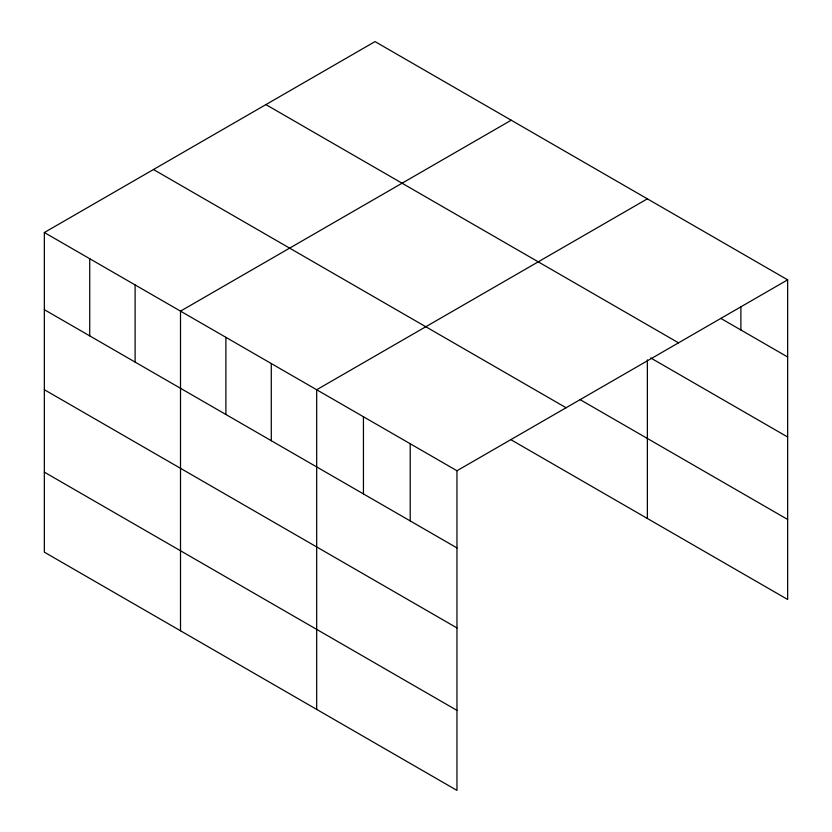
<?xml version="1.0" encoding="UTF-8"?>
<svg xmlns="http://www.w3.org/2000/svg" width="832" height="832" viewBox="0 0 832 832"><rect width="100%" height="100%" fill="white"/><g stroke="black" fill="none" stroke-linecap="round" stroke-linejoin="round"><path stroke-width="1.25" d="M44.346 232.523L456.966 470.746L456.966 790.4L44.346 552.167L44.346 232.523L375.034 41.6L787.654 279.833L787.654 599.477L511.202 439.868M511.202 120.214L180.513 311.137L180.513 630.791M647.369 198.827L316.68 389.75L316.68 709.405M456.966 470.746L787.654 279.833M720.855 318.417L787.654 356.99M265.907 104.603L678.527 342.836M650.707 357.947L787.654 437.008M579.831 399.474L787.654 519.459M153.473 169.52L566.093 407.742M44.346 309.681L456.966 547.914M44.346 389.709L456.966 627.931M44.346 472.15L456.966 710.382M740.896 306.842L740.896 329.992M647.369 359.882L647.369 518.482M410.207 443.747L410.207 520.915M363.438 416.749L363.438 493.917M271.284 363.542L271.284 440.71M225.898 337.345L225.898 414.502M135.117 284.929L135.117 362.097M89.731 258.721L89.731 335.889"/></g></svg>
